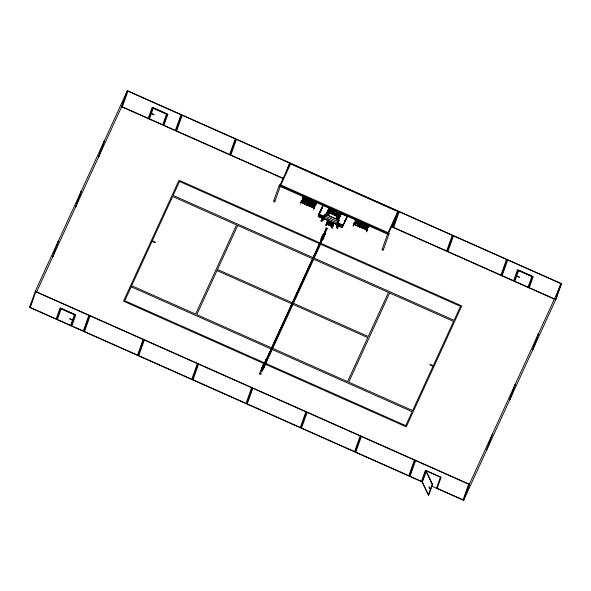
<?xml version="1.0" encoding="UTF-8"?>
<svg xmlns="http://www.w3.org/2000/svg" width="591" height="591" viewBox="0 0 591 591"><rect width="100%" height="100%" fill="white"/><g stroke="black" fill="none" stroke-linecap="round" stroke-linejoin="round"><path stroke-width="0.89" d="M344.893 221.647L345.048 221.211M345.041 221.448L345.403 220.443M320.728 210.536L320.92 210.137M337.963 225.622L342.108 227.469L347.116 216.151M328.773 209.007L330.066 209.554L328.773 209.007L329.401 207.611M339.219 212.959L329.8 208.941L328.566 212.649L337.638 216.609L339.175 213.1M330.251 209.133L329.712 209.362M389.055 233.792L388.117 234.309L387.689 233.718L382.118 249.365L382.466 250.185L383.323 249.897L389.055 233.792L388.627 233.201M280.341 185.286L279.336 185.02L273.603 201.125L273.951 201.952L274.808 201.664L280.068 186.889M274.808 201.664L274.46 200.837M383.323 249.897L383.241 249.284M279.336 185.02L279.742 186.187L387.947 234.287M322.102 236.806L323.033 234.457L320.832 239.481L321.09 238.993M302.023 201.937L301.698 201.59M308.967 204.198L311.154 199.285M313.703 207.131L313.319 207.973M314.013 206.444L314.722 204.937M354.829 223.886L356.587 220.088M361.507 226.774L361.116 227.609L361.47 226.87M366.56 229.02L366.198 229.877M322.841 236.068L320.004 243.928M265.736 362.069L265.27 363.066M322.974 237.774L322.235 239.569L322.812 238.395M302.644 199.566L303.988 196.537L304.409 196.648L303.346 199.086M309.389 200.179L309.928 198.901L308.472 202.203L302.489 199.898M310.534 199.706L311.043 199.595L310.689 200.386M316.288 202.506L315.062 205.24L314.663 205.077L316.089 201.841L316.488 202.019L315.845 203.533L310.112 200.659M316.34 202.351L316.163 202.787L310.334 200.157L311.139 199.263M306.692 205.025L308.088 201.989M308.384 201.361L309.462 198.931L309.743 199.359M360.946 223.878L359.557 226.907L361.123 224.55M361.241 223.25L362.01 221.566C362.859 225.932 353.462 219.579 356.572 220.177M362.83 223.952L363.192 223.088L362.808 222.94L362.135 224.403M367.58 226.826L366.184 229.855M302.326 200.253L303.996 196.478L304.077 197.446M422.018 481.842L425.963 470.754L432.575 484.494L428.63 495.576L422.018 481.842L29.55 307.386L35.46 290.957M52.4 257.565L58.31 241.128M52.917 256.442L58.487 240.803M75.426 207.411L80.997 191.765M75.604 207.079L81.514 190.649M98.453 157.258L104.363 140.821M98.963 156.142L104.533 140.495M121.48 107.104L127.05 91.457M36.376 292.471L121.65 106.779L127.39 90.674L561.45 283.614L555.717 299.718L463.61 500.326L431.659 486.127M56.677 319.443L60.629 308.362L75.094 314.796L71.149 325.877M148.777 118.835L152.729 107.754L167.194 114.181L163.249 125.27M83.811 331.507L89.544 315.402M175.911 130.892L181.644 114.787M138.065 355.619L143.798 339.515M230.165 155.012L235.905 138.907M192.326 379.74L198.059 363.635M285.453 174.286L289.472 162.99L236.422 139.41L230.852 155.049L283.059 178.253M288.888 166.596L290.159 163.027L279.853 185.522L388.368 233.755M301.218 200.829L301.661 200.999M300.922 202.484L301.107 202.078L300.937 202.469L314.198 208.364L314.39 207.929L311.073 206.458M308.295 203.947L307.808 203.865L308.243 204.058M314.19 208.379L314.39 207.929M314.914 206.916L314.442 206.813L314.877 207.005M246.58 403.86L252.32 387.755M259.715 373.468L261.444 368.614M261.783 369.412L266.024 359.72L266.63 359.985L261.614 371.857L266.63 359.985M262.249 368.614L263.63 365.024M262.116 369.294L262.862 367.366M264.827 363.088L266.024 359.72M265.425 362.379L266.327 359.853L262.81 367.506M266.837 358.752L262.899 368.85L263.63 367.255M324.895 216.749L318.918 214.134L318.335 216.535L323.307 218.744M323.24 205.276L318.187 216.18L319.509 213.787M319.273 214.252L318.49 216.395M320.78 210.071L320.75 210.618L320.883 210.1M321.238 209.332L321.083 209.775L321.179 209.303M322.981 205.343L320.233 212.228L322.457 207.375M322.9 216.882L323.225 216.084C323.358 217.724 320.071 216.372 320.802 215.39M320.913 215.146L320.647 215.804M323.004 216.092L322.893 216.816L322.893 216.336M325.848 225.156L326.505 224.691L325.848 225.156L327.554 220.377L323.203 218.478L325.139 214.141L339.116 220.244L325.139 214.141M323.824 217.104L337.801 223.206M324.444 215.722L338.421 221.824M329.46 210.536L329.305 210.913L338.377 214.88L338.532 214.496L329.46 210.536L330.059 209.207L339.064 213.336L336.279 212.117M326.225 225.319L326.601 224.27L332.268 226.745L331.891 227.794L332.268 227.963L333.974 223.346M326.705 223.982L327.022 223.073L332.696 225.548L332.371 226.456L326.705 223.982L326.986 223.354L332.652 225.828L332.268 226.745M328.544 221.603L333.405 223.723L332.792 225.26L327.126 222.785L328.212 219.911L327.931 220.539L333.597 223.014L333.221 224.07L327.554 221.595M320.3 242.443L325.368 230.438L325.966 230.704L320.906 242.709L320.3 242.443L321.356 240.145M320.263 243.374L325.671 230.571M322.93 236.437L323.565 234.871M320.906 242.709L325.966 230.704M324.333 233.334L325.368 230.438M324.718 233.238L326.01 229.766M326.557 228.606L321.149 240.397A1747.469 53.175 -66 0 1 267.42 357.437L262.123 368.917M331.891 227.794L332.548 226.117L327.695 223.996M332.652 225.828L332.977 224.92L327.311 222.445M332.268 227.963L333.974 223.184L337.18 224.58L339.116 220.244M337.638 216.609L337.838 216.033L328.766 212.073M337.18 224.58L323.277 218.278M341.044 224.875C340.8 225.762 338.141 224.632 338.732 223.767M338.887 223.494L338.769 224.218L339.027 223.561M341.125 224.506L340.822 225.031M340.874 225.237L341.199 224.432L341.029 224.794M343.046 225.038L342.108 227.469L338.082 225.459M344.93 221.174L344.9 221.721L344.989 221.182M345.181 220.857L345.462 220.391L345.151 220.812M346.681 217.399L347.19 215.981L341.391 213.395L338.392 219.217M347.102 216.247L346.607 218.382L342.093 227.306M357.296 225.393L367.247 229.818L367.055 230.246L353.78 224.373L353.987 223.923L355.642 224.661M354.519 222.888C350.855 230.83 355.546 221.559 354.031 222.807M360.709 225.666L361.153 225.836L360.724 225.784M367.351 228.591C368.57 228.333 364.219 236.252 367.787 228.783M367.048 230.268L367.247 229.818M300.841 427.973L306.574 411.868M392.417 226.863L397.677 212.088M392.941 227.365L398.674 211.26L388.457 233.526M355.095 452.093L360.835 435.988M447.202 251.485L452.935 235.381M409.356 476.213L415.089 460.108M501.456 275.598L507.189 259.493M436.483 488.269L440.428 477.188L425.963 470.754M514.118 281.227L518.063 270.146L532.535 276.573L528.583 287.662M463.61 500.326L469.35 484.221L561.45 283.614M463.95 499.543L469.52 483.896M486.467 450.505L492.547 433.742M509.486 400.351L515.064 384.711M509.664 400.026L515.574 383.589M532.513 350.197L538.423 333.767M533.03 349.082L538.6 333.435M556.124 296.608L560.763 283.577L507.713 259.996L502.143 275.635L513.594 280.732L517.539 269.644L533.222 276.61L529.27 287.699L554.358 298.847M555.54 300.043L561.11 284.404M302.718 200.43L302.422 200.068M303.346 199.041L302.984 199.884L302.585 199.706M307.771 202.676L308.11 202.979M309.322 200.305L308.428 202.292L308.044 202.085M308.273 205.727L309.034 204.058M309.352 203.378L308.916 203.289L314.774 205.853L315.247 204.855M314.397 205.624L314.671 206.089M314.693 205.047L313.695 207.19M355.856 221.728L355.457 221.551L356.174 220L355.509 221.455M361.877 225.984L362.837 223.871M362.468 224.676L362.091 224.499L362.46 223.708L368.274 226.368L367.964 227.033L361.973 224.735M304.409 196.648L304.513 196.315M310.002 198.679L309.108 199.721M264.871 364.492L263.882 366.804M309.499 199.906L309.211 200.585L303.486 197.712M303.552 197.586L303.818 196.966M310.179 200.534L310.445 199.913M316.03 201.989L315.786 202.632L316.215 202.676M315.823 203.57L316.133 202.853M362.076 224.543L361.81 225.09L367.632 227.734L368.644 224.514L368.319 226.272L362.475 223.671L362.97 222.541M301.979 202.033C300.76 202.432 301.55 202.587 301.942 201.08M307.084 205.195L308.443 202.255L307.084 205.195L307.076 204.161L307.468 204.36L307.778 203.673C305.532 201.649 300.28 202.092 302.164 200.578M309.115 202.846L315.106 205.151L314.094 207.308L308.266 204.685C307.852 202.787 315.912 206.355 314.065 207.375C309.359 204.7 306.411 207.101 309.056 203.016M313.718 208.143L314.065 207.375M354.829 223.878L354.482 224.661L354.836 223.923C353.145 225.149 355.317 222.674 355.472 221.536L361.47 223.797M360.274 226.346L359.949 227.077L360.636 225.563L354.807 222.94L355.125 222.275M367.75 227.498L366.583 230.025L366.915 229.286L361.064 226.693L360.739 227.439L362.305 224.033M309.174 199.625L309.654 199.559M309.521 199.869L303.708 197.209L304.129 197.328M310.312 200.216L310.763 200.275M308.332 204.538C308.243 195.503 324.053 209.835 309.618 201.782L310.6 199.529M356.343 219.593L356.624 220.059M361.685 223.324L362.047 222.519M368.319 226.272L368.644 225.54L367.816 227.328M314.168 207.131L314.892 205.609M354.881 223.826L354.556 223.472M361.094 226.649L361.463 225.828L367.27 228.51L366.952 229.197L361.19 226.419M361.36 226.065L361.596 225.577M308.487 202.166L308.79 201.501L302.814 199.197M309.573 201.893C307.867 202.935 316.473 202.41 315.121 205.114M262.958 365.873L263.896 363.531L261.695 368.555L263.121 364.795L262.197 367.41L262.419 366.967M356.41 219.475L356.233 219.874M361.345 224.048L362.024 222.571M363.037 222.423L362.475 223.679M309.98 200.984L310.297 200.253M308.236 202.691L302.282 200.334M308.953 203.201L309.61 202.831L309.012 204.094M360.865 225.06L355.147 222.223L355.346 221.788M361.02 224.735L361.677 223.332M361.212 224.351L360.673 225.496L354.962 222.63M361.914 224.898L361.493 225.769L367.432 228.17M367.528 227.971L361.773 225.171M301.247 202.602L301.595 201.827M301.639 202.779L302.976 199.839M307.874 205.55L308.221 204.774M354.105 224.491L354.452 223.716M359.941 227.084L360.303 226.294M366.575 230.032L366.922 229.256M324.533 218.781L321.992 221.389L320.935 220.931L323.912 217.34M323.203 218.478L325.065 214.341M325.848 215.065L329.246 207.515M326.202 214.836L329.549 207.404M326.646 214.459L328.914 209.421M329.231 209.295L326.624 215.072L329.187 212.435M329.608 209.354L329.8 208.941M328.566 212.649L329.763 209.901M330.066 209.554L330.886 207.958M327.126 222.785L327.414 222.157L333.08 224.632L332.696 225.548M333.221 224.07L333.501 223.442L327.835 220.96L327.451 221.884L333.117 224.358M337.343 216.01L337.941 214.688M338.695 213.321L338.879 212.908L338.687 213.277C341.812 214.792 337.912 212.642 339.138 213.484L339.337 213.1L340.165 213.469M339.337 213.1L338.532 214.659L339.131 214.932L339.574 213.957L338.968 213.683M339.751 213.787L339.943 213.366L339.131 214.932M339.98 213.89L340.785 212.11M340.357 213.358L337.446 219.815L337.38 216.018M340.896 212.878L337.904 219.534L337.823 215.043M337.897 219.978L340.859 213.395M338.03 220.413L341.413 212.893M336.478 224.299L336.538 227.801L337.594 228.259L338.037 227.284L337.949 222.12M315.793 203.629L315.284 204.737M264.118 364.359L264.406 363.753M264.317 366.996L266.201 362.165L263.335 369.05L264.066 367.454M323.218 237.523L325.102 232.691L322.967 237.974M303.368 197.985L303.663 197.305M359.912 226.146L360.473 225.939M308.421 201.339L308.066 202.1M321.578 239.503L321.076 240.611A1748.134 53.197 -66 0 1 267.324 357.688M127.39 90.674L35.283 291.282L469.35 484.221M29.55 307.386L31.796 302.444M300.597 203.991L300.11 203.902M313.865 209.886L313.378 209.798M323.033 205.166L318.859 214.289L324.223 216.963M323.004 205.321L318.867 214.282M318.394 216.24L319.495 213.831M320.595 215.863L320.765 215.501L323.004 216.572M320.773 216.003L320.765 215.501M322.642 216.838L323.07 216.52M325.811 215.087L328.751 208.682M326.727 213.676L328.973 208.786M321.94 237.057L321.364 238.306M322.102 238.365L325.619 230.712M265.004 363.738L265.263 363.177M265.632 362.372L322.361 238.749M354.46 223.701L354.829 222.881M361.47 226.811L361.84 225.998M366.93 229.242L367.898 227.158M338.281 220.022L341.229 213.624L347.279 216.491L347.028 216.07M338.577 224.211L338.894 223.405M338.746 224.358L338.879 223.982M340.977 224.447L340.859 225.171L338.739 223.915M344.76 221.655L345.321 220.325M342.315 227.188L347.338 216.336M361.293 223.191L360.902 223.974L361.286 224.188M354.755 223.051L354.482 223.657M307.091 205.195L307.416 204.456M360.739 227.432L361.064 226.7M302.777 199.315L301.971 201.006M355.671 221.086L361.515 223.679M309.618 201.79L309.943 201.058M302.104 200.741L307.941 203.341M308.731 203.688L314.575 206.289M355.028 222.46L355.28 221.95M316.059 201.959L316.451 202.107M353.795 224.351L353.972 223.937M361.67 222.305L362.069 222.475M368.304 225.252L368.681 225.452M382.118 249.365L382.636 249.018M326.454 214.725L329.623 211.46M320.935 220.931L323.469 218.315M327.702 215.516L330.243 212.9M280.289 186.143L279.742 186.187M301.609 201.11L301.174 200.918M301.632 202.499L306.943 204.855M354.489 224.381L359.04 226.405M309.012 202.321L309.189 201.937M319.007 214.644L318.918 214.134M324.496 218.988L324.119 218.951M361.869 224.211L362.047 223.826M343.201 225.297L342.773 225.563L337.564 223.25M353.64 223.945L354.075 224.137M354.061 224.181L353.625 223.989M367.321 230.084L366.9 229.84L367.336 230.032M301.129 202.314L300.782 202.056L301.218 202.255M328.965 208.593L328.818 210.433L338.466 214.666M330.879 209.51L334.018 210.884M336.368 211.91L338.724 212.937M330.783 209.724L333.922 211.09M332.179 227.166L332.556 227.336M290.078 163.256L398.593 211.489M151.355 113.561L153.165 114.366M516.697 275.953L518.506 276.758M121.65 106.779L283.591 178.763M391.272 226.626L555.717 299.718M323.425 205.21L328.241 207.352M362.844 222.859L363.251 223.006M355.184 222.142L361.005 224.787M301.957 202.403L309.418 205.72M319.066 214.481L324.038 216.698M319.295 216.757L323.329 218.544L318.409 216.195M321.8 238.232L322.405 238.498M264.029 363.642L123.504 301.174L179.021 180.255L461.763 305.931L406.246 426.857L264.871 364.012M262.559 367.233L263.165 367.499M70.706 319.266L72.516 320.063M338.052 222.955L342.861 225.105M337.867 223.199L342.832 225.415M429.502 487.752L430.329 489.474M337.505 223.095L337.594 228.259M336.323 215.552L336.397 219.926M325.323 232.81A0.746 0.687 19.6 0 1 324.762 234.021M324.186 233.571A0.746 0.687 19.6 0 1 324.777 232.647M260.986 373.372A0.746 0.687 19.6 0 1 260.734 374.399A0.746 0.687 19.6 0 1 259.693 373.94A0.746 0.687 19.6 0 1 260.306 373.076M69.804 318.859L71.614 319.665L69.804 318.859M152.264 113.967L154.074 114.772L152.264 113.967M517.598 276.359L519.408 277.164L517.598 276.359M261.82 368.784L262.426 369.05L261.82 368.784M429.088 486.895L429.871 488.676L429.088 486.895M322.775 239.65L325.597 232.913L322.775 239.65M35.807 291.784L30.237 307.423L56.16 318.948L60.105 307.859L75.781 314.833L71.836 325.914L83.287 331.004L88.857 315.365L35.807 291.784M127.907 91.169L122.337 106.816L148.26 118.333L152.205 107.252L167.881 114.218L163.936 125.307L175.387 130.397L180.957 114.75L127.907 91.169M61.146 308.864L57.364 319.48L70.624 325.375L74.407 314.759L61.146 308.864M153.246 108.249L149.464 118.872L162.724 124.767L166.507 114.144L153.246 108.249M90.068 315.897L84.498 331.544L137.54 355.125L143.111 339.478L90.068 315.897M182.168 115.289L176.598 130.929L229.648 154.51L235.218 138.87L182.168 115.289M144.322 340.017L138.752 355.656L191.802 379.237L197.372 363.598L144.322 340.017M198.583 364.137L193.013 379.777L246.063 403.358L251.633 387.718L198.583 364.137M307.409 205.003L307.83 205.247L307.409 205.003M314.043 207.951L314.464 208.195L314.043 207.951M252.837 388.25L247.267 403.897L300.317 427.478L305.887 411.831L252.837 388.25M321.172 209.221L321.142 209.768L321.172 209.221M346.296 218.175L346.282 218.219M360.274 226.892L360.695 227.136L360.274 226.892M307.098 412.37L301.528 428.01L354.578 451.59L360.148 435.951L307.098 412.37M399.198 211.763L393.628 227.402L446.678 250.983L452.248 235.344L399.198 211.763M361.352 436.49L355.782 452.13L408.832 475.711L414.402 460.071L361.352 436.49M453.46 235.875L447.889 251.522L500.932 275.103L506.502 259.456L453.46 235.875M415.613 460.603L410.043 476.25L421.494 481.34L425.439 470.251L441.115 477.225L437.17 488.306L463.093 499.831L468.663 484.184L415.613 460.603M426.155 471.552L422.366 482.175L428.438 494.785L432.22 484.155L426.155 471.552M518.588 270.648L514.805 281.264L528.066 287.16L531.848 276.536L518.588 270.648M309.152 200.711C309.529 202.602 301.491 199.278 303.346 198.037L309.152 200.711M131.187 286.805L124.782 300.745L264.657 362.918L271.055 348.978L131.187 286.805M152.035 241.394L131.697 285.697L195.606 314.102L236.54 224.942L172.631 196.53L152.293 240.833L155.307 242.177L155.049 242.731L152.035 241.394M179.538 181.489L173.141 195.422L313.008 257.595L319.406 243.655L179.538 181.489M217.015 270.612L196.803 314.641L271.565 347.87L291.777 303.84L217.015 270.612M237.737 225.474L217.525 269.503L292.286 302.732L312.499 258.703L237.737 225.474M290.536 163.921L280.873 184.976L388.073 232.625L397.743 211.578L290.536 163.921M302.644 197.741L302.991 198.088L302.644 197.741M302.208 198.975L302.555 199.315L302.208 198.975M309.278 200.689L309.625 201.036L309.278 200.689M315.912 203.636L316.251 203.984L315.912 203.636M315.468 204.87L315.816 205.21L315.468 204.87M272.252 349.51L265.854 363.45L405.729 425.623L412.126 411.683L272.252 349.51M292.981 304.372L272.761 348.402L347.523 381.631L367.742 337.609L292.981 304.372M313.703 259.235L293.491 303.264L368.245 336.493L388.464 292.471L313.703 259.235M320.61 244.194L314.213 258.127L454.08 320.3L460.478 306.367L320.61 244.194M355.501 219.63L355.848 219.978L355.501 219.63M355.065 220.857L355.413 221.204L355.065 220.857M362.135 222.578L362.482 222.925L362.135 222.578M368.769 225.526L369.109 225.873L368.769 225.526M368.333 226.752L368.673 227.099L368.333 226.752M389.661 293.003L348.727 382.17L412.636 410.575L432.974 366.272L429.96 364.928L430.211 364.374L433.233 365.711L453.57 321.408L389.661 293.003M326.313 228.333L326.897 228.621L326.35 228.325M324.341 218.973L323.957 219.261L324.385 219.49L324.769 219.209L324.341 218.973M336.05 224.092L335.592 223.937L336.153 224.587L336.05 224.092M337.801 216.151L328.729 212.191L337.779 216.203M325.966 228.998A0.746 0.687 19.6 0 0 327.229 228.909A0.746 0.687 19.6 0 0 326.461 227.912A0.746 0.687 19.6 0 0 325.966 228.998M261.532 369.309A0.746 0.687 19.6 0 0 262.803 369.22A0.746 0.687 19.6 0 0 262.035 368.223A0.746 0.687 19.6 0 0 261.532 369.309"/></g></svg>
